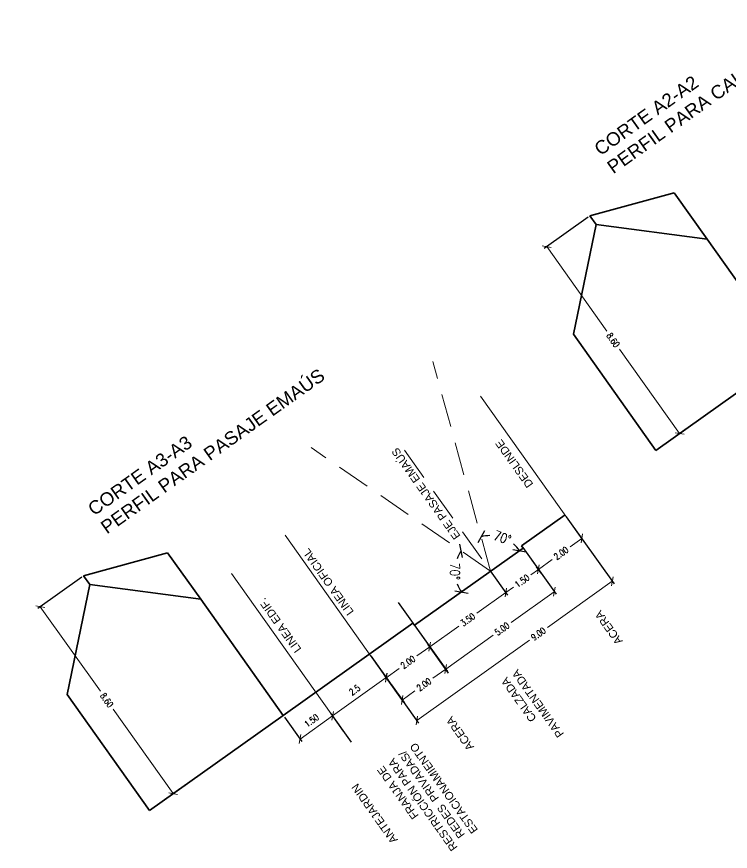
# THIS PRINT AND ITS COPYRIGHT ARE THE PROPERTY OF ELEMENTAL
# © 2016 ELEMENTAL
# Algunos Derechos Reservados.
# Model space of a CAD drawing. Header units: metres. Extents: x 12 to 777, y -493 to 333.
# Drawn here: x 63.05 to 89.81, y -300.74 to -269.45 of the extents above; entities that cross this region are included whole.
import ezdxf

# ---------------------------------------------------------------- set-up
doc = ezdxf.new("R2010")
doc.units = ezdxf.units.M
doc.header["$LTSCALE"] = 5
doc.header["$MEASUREMENT"] = 0
doc.linetypes.add('HIDDEN', pattern=[0.375, 0.25, -0.125])
doc.layers.get('0').update_dxf_attribs({"color": 30})
for name, color, linetype, lineweight in [('A-ANNO-DIMS', 3, 'Continuous', 18), ('A-ANNO-TEXT', 3, 'Continuous', 18), ('A-ELEV-OVHD', 3, 'HIDDEN', 18), ('A-SECT-MCUT', 7, 'Continuous', 35), ('G-ANNO-SYMB', 3, 'Continuous', 18)]:
    doc.layers.add(name, color=color, linetype=linetype, lineweight=lineweight)
doc.styles.add('E-ARIAL', font='arial.ttf')
doc.styles.add('E-ROMANS', font='romans.shx', dxfattribs={"width": 0.8})
doc.dimstyles.new('E-0200_TICK_12', dxfattribs={"dimscale": 0.001, "dimtxt": 240, "dimasz": 240, "dimexe": 120, "dimexo": 80, "dimgap": 120, "dimtad": 0, "dimzin": 0, "dimdsep": 46, "dimtxsty": 'E-ROMANS', "dimblk": 'OBLIQUE', "dimcen": 120, "dimclrd": 256, "dimclre": 256, "dimclrt": 256, "dimadec": 0, "dimazin": 0, "dimtfac": 1, "dimtmove": 1, "dimatfit": 3, "dimldrblk": 'OPEN90', "dimfxl": 1, "dimtfill": 1, "dimtolj": 1, "dimtzin": 0, "dimlwd": -1, "dimarcsym": 0})
doc.dimstyles.new('E-0200_TICK_18', dxfattribs={"dimscale": 0.001, "dimtxt": 360, "dimasz": 360, "dimexe": 180, "dimexo": 120, "dimgap": 180, "dimtad": 0, "dimzin": 0, "dimdsep": 46, "dimtxsty": 'E-ROMANS', "dimblk": 'OBLIQUE', "dimcen": 180, "dimclrd": 256, "dimclre": 256, "dimclrt": 256, "dimadec": 0, "dimazin": 0, "dimtfac": 1, "dimtmove": 1, "dimatfit": 3, "dimldrblk": 'OPEN90', "dimfxl": 1, "dimtfill": 1, "dimtolj": 1, "dimtzin": 0, "dimarcsym": 0})

# ---------------------------------------------------------------- blocks, each defined once
blk = doc.blocks.new('_Oblique')
at = {"color": 0, "linetype": 'ByBlock', "lineweight": -2}
blk.add_line((-0.5, -0.5), (0.5, 0.5), dxfattribs=at)
blk = doc.blocks.new('*D423')
at = {"layer": 'A-ANNO-DIMS', "lineweight": -2, "transparency": 16777216}
for start, end in [(90.9055, 105.4128), (35.4128, 49.9201)]:
    blk.add_arc((80.821, -290.242), 1.337, start, end, dxfattribs=at)
for p, xscale, yscale, zscale, rotation in [((80.466, -288.953), 0.3599999999999999, 0.3599999999999999, 0.3599999999999999, 195.4127811842318), ((81.911, -289.467), 0.36, 0.36, 0.36, 305.412780924813)]:
    blk.add_blockref('_Oblique', p, dxfattribs=dict(at, xscale=xscale, yscale=yscale, zscale=zscale, rotation=rotation))
at = {"layer": 'A-ANNO-DIMS', "transparency": 16777216, "insert": (81.269, -288.983), "char_height": 0.36, "attachment_point": 5, "rotation": 340.4128, "style": 'E-ROMANS', "bg_fill": 3, "box_fill_scale": 1.25, "bg_fill_color": 256, "bg_fill_true_color": 13158600, "bg_fill_transparency": 0}
blk.add_mtext('\\A1;70°', dxfattribs=at)
blk = doc.blocks.new('_Open90')
at = {"color": 0, "linetype": 'ByBlock', "lineweight": -2}
for p, q in [((0, 0), (-1, 0)), ((-0.5, 0.5), (0, 0)), ((0, 0), (-0.5, -0.5))]:
    blk.add_line(p, q, dxfattribs=at)
blk = doc.blocks.new('*D424')
at = {"layer": 'A-ANNO-DIMS', "lineweight": -2, "transparency": 16777216}
for start, end in [(145.4128, 159.9201), (200.9055, 215.4128)]:
    blk.add_arc((80.821, -290.242), 1.337, start, end, dxfattribs=at)
at = {"layer": 'A-ANNO-DIMS', "lineweight": -2, "transparency": 16777216, "xscale": 0.3599999999999999, "yscale": 0.3599999999999999, "zscale": 0.3599999999999999}
for p, rotation in [((79.721, -289.483), 55.41278118020243), ((79.732, -291.017), 305.4127809986964)]:
    blk.add_blockref('_Oblique', p, dxfattribs=dict(at, rotation=rotation))
at = {"layer": 'A-ANNO-DIMS', "transparency": 16777216, "insert": (79.484, -290.252), "char_height": 0.36, "attachment_point": 5, "rotation": 270.4128, "style": 'E-ROMANS', "bg_fill": 3, "box_fill_scale": 1.25, "bg_fill_color": 256, "bg_fill_true_color": 13158600, "bg_fill_transparency": 0}
blk.add_mtext('\\A1;70°', dxfattribs=at)
blk = doc.blocks.new('*D425')
at = {"layer": 'A-ANNO-DIMS', "lineweight": -2, "transparency": 16777216}
for p, q in [((83.663, -288.197), (85.458, -290.717)), ((76.328, -293.412), (78.125, -295.937))]:
    blk.add_line(p, q, dxfattribs=at)
at = {"layer": 'A-ANNO-DIMS', "transparency": 16777216}
for p, q in [((85.388, -290.62), (82.952, -292.354)), ((78.056, -295.84), (82.279, -292.833))]:
    blk.add_line(p, q, dxfattribs=at)
at = {"layer": 'A-ANNO-DIMS', "transparency": 16777216, "xscale": 0.24, "yscale": 0.24, "zscale": 0.24}
for p, rotation in [((85.388, -290.62), 35.44646380640744), ((78.056, -295.84), 215.4464638064074)]:
    blk.add_blockref('_Oblique', p, dxfattribs=dict(at, rotation=rotation))
at = {"layer": 'A-ANNO-DIMS', "transparency": 16777216, "insert": (82.616, -292.593), "char_height": 0.24, "attachment_point": 5, "rotation": 35.4465, "style": 'E-ROMANS', "bg_fill": 3, "box_fill_scale": 1.25, "bg_fill_color": 256, "bg_fill_true_color": 13158600, "bg_fill_transparency": 0}
blk.add_mtext('\\A1;9.00', dxfattribs=at)
blk = doc.blocks.new('*D426')
at = {"layer": 'A-ANNO-DIMS', "lineweight": -2, "transparency": 16777216}
for p, q in [((73.093, -295.713), (73.747, -296.632)), ((75.312, -296.245), (74.829, -295.567))]:
    blk.add_line(p, q, dxfattribs=at)
at = {"layer": 'A-ANNO-DIMS', "transparency": 16777216}
blk.add_line((74.899, -295.665), (73.677, -296.534), dxfattribs=at)
at = {"layer": 'A-ANNO-DIMS', "transparency": 16777216, "xscale": 0.24, "yscale": 0.24, "zscale": 0.24}
for p, rotation in [((74.899, -295.665), 35.44646380640736), ((73.677, -296.534), 215.4464638064074)]:
    blk.add_blockref('_Oblique', p, dxfattribs=dict(at, rotation=rotation))
at = {"layer": 'A-ANNO-DIMS', "transparency": 16777216, "insert": (74.107, -295.844), "char_height": 0.24, "attachment_point": 5, "rotation": 35.4465, "style": 'E-ROMANS', "bg_fill": 3, "box_fill_scale": 1.25, "bg_fill_color": 256, "bg_fill_true_color": 13158600, "bg_fill_transparency": 0}
blk.add_mtext('\\A1;1.50', dxfattribs=at)
blk = doc.blocks.new('*D427')
at = {"layer": 'A-ANNO-DIMS', "lineweight": -2, "transparency": 16777216}
for p, q in [((77.555, -295.14), (76.84, -294.135)), ((75.602, -296.653), (74.829, -295.567))]:
    blk.add_line(p, q, dxfattribs=at)
at = {"layer": 'A-ANNO-DIMS', "transparency": 16777216}
blk.add_line((76.91, -294.233), (74.899, -295.665), dxfattribs=at)
at = {"layer": 'A-ANNO-DIMS', "transparency": 16777216, "xscale": 0.24, "yscale": 0.24, "zscale": 0.24}
for p, rotation in [((76.91, -294.233), 35.44646380640736), ((74.899, -295.665), 215.4464638064074)]:
    blk.add_blockref('_Oblique', p, dxfattribs=dict(at, rotation=rotation))
at = {"layer": 'A-ANNO-DIMS', "transparency": 16777216, "insert": (75.723, -294.694), "char_height": 0.24, "attachment_point": 5, "rotation": 35.4465, "style": 'E-ROMANS', "bg_fill": 3, "box_fill_scale": 1.25, "bg_fill_color": 256, "bg_fill_true_color": 13158600, "bg_fill_transparency": 0}
blk.add_mtext('\\A1;2.5', dxfattribs=at)
blk = doc.blocks.new('*D428')
at = {"layer": 'A-ANNO-DIMS', "lineweight": -2, "transparency": 16777216}
for p, q in [((80.812, -290.224), (81.463, -291.139)), ((79.242, -294.059), (78.47, -292.975))]:
    blk.add_line(p, q, dxfattribs=at)
at = {"layer": 'A-ANNO-DIMS', "transparency": 16777216}
for p, q in [((81.394, -291.041), (80.302, -291.818)), ((78.54, -293.073), (79.63, -292.297))]:
    blk.add_line(p, q, dxfattribs=at)
at = {"layer": 'A-ANNO-DIMS', "transparency": 16777216, "xscale": 0.24, "yscale": 0.24, "zscale": 0.24}
for p, rotation in [((81.394, -291.041), 35.44646380640744), ((78.54, -293.073), 215.4464638064074)]:
    blk.add_blockref('_Oblique', p, dxfattribs=dict(at, rotation=rotation))
at = {"layer": 'A-ANNO-DIMS', "transparency": 16777216, "insert": (79.966, -292.058), "char_height": 0.24, "attachment_point": 5, "rotation": 35.4465, "style": 'E-ROMANS', "bg_fill": 3, "box_fill_scale": 1.25, "bg_fill_color": 256, "bg_fill_true_color": 13158600, "bg_fill_transparency": 0}
blk.add_mtext('\\A1;3.50', dxfattribs=at)
blk = doc.blocks.new('*D429')
at = {"layer": 'A-ANNO-DIMS', "lineweight": -2, "transparency": 16777216}
for p, q in [((83.662, -288.198), (84.312, -289.111)), ((82.033, -289.356), (82.684, -290.27))]:
    blk.add_line(p, q, dxfattribs=at)
at = {"layer": 'A-ANNO-DIMS', "transparency": 16777216}
for p, q in [((84.243, -289.013), (83.801, -289.327)), ((82.614, -290.172), (83.129, -289.806))]:
    blk.add_line(p, q, dxfattribs=at)
at = {"layer": 'A-ANNO-DIMS', "transparency": 16777216, "xscale": 0.24, "yscale": 0.24, "zscale": 0.24}
for p, rotation in [((84.243, -289.013), 35.44646380640744), ((82.614, -290.172), 215.4464638064074)]:
    blk.add_blockref('_Oblique', p, dxfattribs=dict(at, rotation=rotation))
at = {"layer": 'A-ANNO-DIMS', "transparency": 16777216, "insert": (83.465, -289.566), "char_height": 0.24, "attachment_point": 5, "rotation": 35.4465, "style": 'E-ROMANS', "bg_fill": 3, "box_fill_scale": 1.25, "bg_fill_color": 256, "bg_fill_true_color": 13158600, "bg_fill_transparency": 0}
blk.add_mtext('\\A1;2.00', dxfattribs=at)
blk = doc.blocks.new('*D430')
at = {"layer": 'A-ANNO-DIMS', "lineweight": -2, "transparency": 16777216}
for p, q in [((82.033, -289.356), (83.281, -291.108)), ((77.958, -292.253), (79.207, -294.007))]:
    blk.add_line(p, q, dxfattribs=at)
at = {"layer": 'A-ANNO-DIMS', "transparency": 16777216}
for p, q in [((83.211, -291.01), (81.59, -292.164)), ((79.138, -293.91), (80.918, -292.642))]:
    blk.add_line(p, q, dxfattribs=at)
at = {"layer": 'A-ANNO-DIMS', "transparency": 16777216, "xscale": 0.24, "yscale": 0.24, "zscale": 0.24}
for p, rotation in [((83.211, -291.01), 35.44646380640744), ((79.138, -293.91), 215.4464638064074)]:
    blk.add_blockref('_Oblique', p, dxfattribs=dict(at, rotation=rotation))
at = {"layer": 'A-ANNO-DIMS', "transparency": 16777216, "insert": (81.254, -292.403), "char_height": 0.24, "attachment_point": 5, "rotation": 35.4465, "style": 'E-ROMANS', "bg_fill": 3, "box_fill_scale": 1.25, "bg_fill_color": 256, "bg_fill_true_color": 13158600, "bg_fill_transparency": 0}
blk.add_mtext('\\A1;5.00', dxfattribs=at)
blk = doc.blocks.new('*D431')
at = {"layer": 'A-ANNO-DIMS', "lineweight": -2, "transparency": 16777216}
for p, q in [((77.958, -292.253), (79.208, -294.008)), ((77.104, -294.506), (77.576, -295.17))]:
    blk.add_line(p, q, dxfattribs=at)
at = {"layer": 'A-ANNO-DIMS', "transparency": 16777216}
for p, q in [((79.138, -293.911), (78.659, -294.252)), ((77.507, -295.072), (77.986, -294.731))]:
    blk.add_line(p, q, dxfattribs=at)
at = {"layer": 'A-ANNO-DIMS', "transparency": 16777216, "xscale": 0.24, "yscale": 0.24, "zscale": 0.24}
for p, rotation in [((79.138, -293.911), 35.44646380640744), ((77.507, -295.072), 215.4464638064074)]:
    blk.add_blockref('_Oblique', p, dxfattribs=dict(at, rotation=rotation))
at = {"layer": 'A-ANNO-DIMS', "transparency": 16777216, "insert": (78.323, -294.491), "char_height": 0.24, "attachment_point": 5, "rotation": 35.4465, "style": 'E-ROMANS', "bg_fill": 3, "box_fill_scale": 1.25, "bg_fill_color": 256, "bg_fill_true_color": 13158600, "bg_fill_transparency": 0}
blk.add_mtext('\\A1;2.00', dxfattribs=at)
blk = doc.blocks.new('*D432')
at = {"layer": 'A-ANNO-DIMS', "lineweight": -2, "transparency": 16777216}
for p, q in [((82.716, -290.315), (82.545, -290.074)), ((80.812, -290.224), (81.463, -291.139))]:
    blk.add_line(p, q, dxfattribs=at)
at = {"layer": 'A-ANNO-DIMS', "transparency": 16777216}
for p, q in [((82.614, -290.172), (82.329, -290.375)), ((81.394, -291.041), (81.679, -290.838))]:
    blk.add_line(p, q, dxfattribs=at)
at = {"layer": 'A-ANNO-DIMS', "transparency": 16777216, "insert": (82.004, -290.607), "char_height": 0.24, "attachment_point": 5, "rotation": 35.4465, "style": 'E-ROMANS', "bg_fill": 3, "box_fill_scale": 1.25, "bg_fill_color": 256, "bg_fill_true_color": 13158600, "bg_fill_transparency": 0}
blk.add_mtext('\\A1;1.50', dxfattribs=at)
at = {"layer": 'A-ANNO-DIMS', "transparency": 16777216, "xscale": 0.24, "yscale": 0.24, "zscale": 0.24}
for p, rotation in [((82.614, -290.172), 35.44646380640744), ((81.394, -291.041), 215.4464638064074)]:
    blk.add_blockref('_Oblique', p, dxfattribs=dict(at, rotation=rotation))
blk = doc.blocks.new('CORTE')
for p, q in [((0, 7.48), (3.075, 8.6)), ((3.075, 8.2), (3.075, 8.6)), ((0, 5.34), (3.075, 8.2)), ((6.15, 5.34), (3.075, 8.2)), ((0, 5.34), (0, 7.48)), ((0, 5.34), (0, 0)), ((6.15, 0), (6.15, 5.34)), ((0, 0), (6.15, 0))]:
    blk.add_line(p, q)
blk = doc.blocks.new('*D455')
at = {"layer": 'A-ANNO-DIMS', "lineweight": -2, "transparency": 16777216}
for p, q in [((84.483, -276.964), (82.829, -278.139)), ((89.466, -283.973), (87.813, -285.148))]:
    blk.add_line(p, q, dxfattribs=at)
at = {"layer": 'A-ANNO-DIMS', "transparency": 16777216}
for p, q in [((82.927, -278.07), (85.18, -281.238)), ((87.911, -285.079), (85.658, -281.911))]:
    blk.add_line(p, q, dxfattribs=at)
at = {"layer": 'A-ANNO-DIMS', "transparency": 16777216, "xscale": 0.24, "yscale": 0.24, "zscale": 0.24}
for p, rotation in [((82.927, -278.07), 125.412781187517), ((87.911, -285.079), 305.412781187517)]:
    blk.add_blockref('_Oblique', p, dxfattribs=dict(at, rotation=rotation))
at = {"layer": 'A-ANNO-DIMS', "transparency": 16777216, "insert": (85.419, -281.574), "char_height": 0.24, "attachment_point": 5, "rotation": 305.4128, "style": 'E-ROMANS', "bg_fill": 3, "box_fill_scale": 1.25, "bg_fill_color": 256, "bg_fill_true_color": 13158600, "bg_fill_transparency": 0}
blk.add_mtext('\\A1;8.60', dxfattribs=at)
blk = doc.blocks.new('*D456')
at = {"layer": 'A-ANNO-DIMS', "lineweight": -2, "transparency": 16777216}
for p, q in [((65.491, -290.467), (63.838, -291.642)), ((70.475, -297.476), (68.821, -298.651))]:
    blk.add_line(p, q, dxfattribs=at)
at = {"layer": 'A-ANNO-DIMS', "transparency": 16777216}
for p, q in [((63.936, -291.573), (66.189, -294.741)), ((68.919, -298.582), (66.667, -295.413))]:
    blk.add_line(p, q, dxfattribs=at)
at = {"layer": 'A-ANNO-DIMS', "transparency": 16777216, "xscale": 0.24, "yscale": 0.24, "zscale": 0.24}
for p, rotation in [((63.936, -291.573), 125.412781187517), ((68.919, -298.582), 305.412781187517)]:
    blk.add_blockref('_Oblique', p, dxfattribs=dict(at, rotation=rotation))
at = {"layer": 'A-ANNO-DIMS', "transparency": 16777216, "insert": (66.428, -295.077), "char_height": 0.24, "attachment_point": 5, "rotation": 305.4128, "style": 'E-ROMANS', "bg_fill": 3, "box_fill_scale": 1.25, "bg_fill_color": 256, "bg_fill_true_color": 13158600, "bg_fill_transparency": 0}
blk.add_mtext('\\A1;8.60', dxfattribs=at)
blk = doc.blocks.new('*D527')
at = {"layer": 'A-ANNO-DIMS', "lineweight": -2, "transparency": 16777216}
for p, q in [((77.36, -291.415), (78.61, -293.17)), ((76.505, -293.668), (76.978, -294.332))]:
    blk.add_line(p, q, dxfattribs=at)
at = {"layer": 'A-ANNO-DIMS', "transparency": 16777216}
for p, q in [((78.54, -293.073), (78.06, -293.414)), ((76.908, -294.234), (77.388, -293.893))]:
    blk.add_line(p, q, dxfattribs=at)
at = {"layer": 'A-ANNO-DIMS', "transparency": 16777216, "xscale": 0.24, "yscale": 0.24, "zscale": 0.24}
for p, rotation in [((78.54, -293.073), 35.44646380640744), ((76.908, -294.234), 215.4464638064074)]:
    blk.add_blockref('_Oblique', p, dxfattribs=dict(at, rotation=rotation))
at = {"layer": 'A-ANNO-DIMS', "transparency": 16777216, "insert": (77.724, -293.653), "char_height": 0.24, "attachment_point": 5, "rotation": 35.4465, "style": 'E-ROMANS', "bg_fill": 3, "box_fill_scale": 1.25, "bg_fill_color": 256, "bg_fill_true_color": 13158600, "bg_fill_transparency": 0}
blk.add_mtext('\\A1;2.00', dxfattribs=at)

msp = doc.modelspace()

# ---------------------------------------------------------------- linework, layer by layer
at = {"layer": 'A-ELEV-OVHD'}
for p, q in [((80.821, -290.242), (78.651, -282.372)), ((77.597, -285.708), (81.343, -290.976))]:
    msp.add_line(p, q, dxfattribs=at)

# ---------------------------------------------------------------- texts
at = {"layer": 'A-ANNO-TEXT', "insert": (84.651, -274.274, -791.211), "char_height": 0.5, "attachment_point": 1, "rotation": 35.4128, "style": 'E-ARIAL'}
msp.add_mtext('CORTE A2-A2\\PPERFIL PARA CALLE EMAÚS', dxfattribs=at)
at = {"layer": 'A-ANNO-TEXT', "char_height": 0.3, "width": 4.67313, "rotation": 125.4128, "style": 'E-ARIAL'}
for s, insert, attachment_point in [('\\pt4;LINEA EDIF.', (73.618, -293.249), 4), ('\\pt4;CALZADA PAVIMENTADA', (81.52, -294.127), 6), ('\\pt4;ANTEJARDIN', (75.71, -298.258), 6)]:
    msp.add_mtext(s, dxfattribs=dict(at, insert=insert, attachment_point=attachment_point))

# ---------------------------------------------------------------- next in the draw order: dimensions: what is measured, and where the dimension line sits
at = {"layer": 'A-ANNO-DIMS'}
dim = msp.add_angular_dim_2l(base=(81.515, -289.099), line1=((80.821, -290.242, -791.211), (78.651, -282.372, -791.211)), line2=((77.765, -292.415, -791.211), (83.062, -288.649, -791.211)), dimstyle='E-0200_TICK_18', dxfattribs=at)
dim.commit()
dim.dimension.update_dxf_attribs({"geometry": '*D423', "text_midpoint": (81.269, -288.983, -791.211)})

# ---------------------------------------------------------------- next in the draw order: linework, layer by layer
at = {"layer": 'A-ELEV-OVHD'}
msp.add_line((80.821, -290.242), (74.1, -285.608), dxfattribs=at)

# ---------------------------------------------------------------- next in the draw order: dimensions: what is measured, and where the dimension line sits
at = {"layer": 'A-ANNO-DIMS'}
dim = msp.add_angular_dim_2l(base=(79.51, -289.981), line1=((80.821, -290.242, -791.211), (74.1, -285.608, -791.211)), line2=((83.062, -288.649, -791.211), (77.765, -292.415, -791.211)), dimstyle='E-0200_TICK_18', dxfattribs=at)
dim.commit()
dim.dimension.update_dxf_attribs({"geometry": '*D424', "text_midpoint": (79.484, -290.252, -791.211)})

# ---------------------------------------------------------------- next in the draw order: linework, layer by layer
at = {"layer": 'A-SECT-MCUT', "color": 6}
for p, q in [((83.616, -288.132), (81.987, -289.291)), ((77.969, -292.27), (82.045, -289.372)), ((73.046, -295.647), (77.911, -292.189)), ((77.911, -292.189), (77.969, -292.27))]:
    msp.add_line(p, q, dxfattribs=at)
at = {"layer": 'G-ANNO-SYMB'}
msp.add_line((73.115, -288.895), (76.86, -294.163), dxfattribs=at)

# ---------------------------------------------------------------- next in the draw order: block references
at = {"layer": 'A-SECT-MCUT', "xscale": -1, "rotation": 35.41278118751517}
msp.add_blockref('CORTE', (92.038, -282.145, -791.211), dxfattribs=at)

# ---------------------------------------------------------------- next in the draw order: texts
at = {"layer": 'A-ANNO-TEXT', "insert": (65.66, -287.777), "char_height": 0.5, "attachment_point": 1, "rotation": 35.4128, "style": 'E-ARIAL'}
msp.add_mtext('CORTE A3-A3\\PPERFIL PARA PASAJE EMAÚS', dxfattribs=at)
at = {"layer": 'A-ANNO-TEXT', "char_height": 0.3, "width": 4.67313, "attachment_point": 4, "rotation": 125.4128, "style": 'E-ARIAL'}
for s, insert in [('\\pt4;DESLINDE ', (82.318, -287.064)), ('\\pt4;EJE PASAJE EMAÚS', (79.587, -289.005)), ('\\pt4;LINEA OFICIAL', (75.587, -291.849))]:
    msp.add_mtext(s, dxfattribs=dict(at, insert=insert))

# ---------------------------------------------------------------- next in the draw order: dimensions: what is measured, and where the dimension line sits
at = {"layer": 'A-ANNO-DIMS'}
for base, p1, p2, angle, picture, middle in [((85.388, -290.62), (76.281, -293.347), (83.617, -288.132), 35.4465, '*D425', (82.616, -292.593)), ((73.677, -296.534), (75.358, -296.31), (73.046, -295.647), 215.4465, '*D426', (74.107, -295.844))]:
    dim = msp.add_linear_dim(base=base, p1=p1, p2=p2, angle=angle, dimstyle='E-0200_TICK_12', dxfattribs=at)
    dim.commit()
    dim.dimension.update_dxf_attribs({"geometry": picture, "text_midpoint": middle, "dimtype": 160})

# ---------------------------------------------------------------- next in the draw order: block references
at = {"layer": 'A-SECT-MCUT', "xscale": -1, "rotation": 35.41278118751517}
msp.add_blockref('CORTE', (73.046, -295.647), dxfattribs=at)

# ---------------------------------------------------------------- next in the draw order: texts
at = {"layer": 'A-ANNO-TEXT', "char_height": 0.3, "width": 4.67313, "attachment_point": 6, "rotation": 125.4128, "style": 'E-ARIAL'}
for insert in [(84.834, -291.771), (79.256, -295.739)]:
    msp.add_mtext('\\pt4;ACERA', dxfattribs=dict(at, insert=insert))

# ---------------------------------------------------------------- next in the draw order: dimensions: what is measured, and where the dimension line sits
at = {"layer": 'A-ANNO-DIMS', "color": 6}
dim = msp.add_linear_dim(base=(82.614, -290.172), p1=(83.616, -288.132), p2=(81.987, -289.291), angle=35.4465, text='2.00', dimstyle='E-0200_TICK_12', dxfattribs=at)
dim.commit()
dim.dimension.update_dxf_attribs({"geometry": '*D429', "text_midpoint": (83.465, -289.566), "dimtype": 160})
at = {"layer": 'A-ANNO-DIMS', "color": 3}
dim = msp.add_linear_dim(base=(81.394, -291.041), p1=(79.289, -294.124), p2=(80.766, -290.159), angle=35.4465, dimstyle='E-0200_TICK_12', dxfattribs=at)
dim.commit()
dim.dimension.update_dxf_attribs({"geometry": '*D428', "text_midpoint": (79.966, -292.058), "dimtype": 160})
at = {"layer": 'A-ANNO-DIMS'}
dim = msp.add_linear_dim(base=(74.899, -295.665), p1=(77.602, -295.206), p2=(75.649, -296.718, 791.211), angle=215.4465, text='2.5', dimstyle='E-0200_TICK_12', dxfattribs=at)
dim.commit()
dim.dimension.update_dxf_attribs({"geometry": '*D427', "text_midpoint": (75.723, -294.694), "dimtype": 160})

# ---------------------------------------------------------------- next in the draw order: linework, layer by layer
at = {"layer": 'G-ANNO-SYMB'}
for p, q in [((80.45, -283.68), (84.195, -288.947)), ((71.103, -290.327), (74.848, -295.595))]:
    msp.add_line(p, q, dxfattribs=at)

# ---------------------------------------------------------------- next in the draw order: texts
at = {"layer": 'A-ANNO-TEXT', "insert": (77.283, -297.162), "char_height": 0.3, "width": 4.67313, "attachment_point": 6, "rotation": 125.4128, "style": 'E-ARIAL'}
msp.add_mtext('\\pt4;FRANJA DE RESTRICCIÓN PARA REDES  PRIVADAS/ ESTACIONAMIENTO', dxfattribs=at)

# ---------------------------------------------------------------- next in the draw order: dimensions: what is measured, and where the dimension line sits
at = {"layer": 'A-ANNO-DIMS', "color": 6}
dim = msp.add_linear_dim(base=(83.211, -291.01), p1=(77.912, -292.188), p2=(81.987, -289.291), angle=35.4465, dimstyle='E-0200_TICK_12', dxfattribs=at)
dim.commit()
dim.dimension.update_dxf_attribs({"geometry": '*D430', "text_midpoint": (81.254, -292.403), "dimtype": 160})
at = {"layer": 'A-ANNO-DIMS'}
dim = msp.add_linear_dim(base=(63.936, -291.573, 791.211), p1=(70.54, -297.429), p2=(65.557, -290.42), angle=125.4128, dimstyle='E-0200_TICK_12', dxfattribs=at)
dim.commit()
dim.dimension.update_dxf_attribs({"geometry": '*D456', "text_midpoint": (66.428, -295.077, 791.211)})

# ---------------------------------------------------------------- next in the draw order: linework, layer by layer
at = {"layer": 'A-SECT-MCUT', "color": 6}
msp.add_line((82.045, -289.372), (81.987, -289.291), dxfattribs=at)

# ---------------------------------------------------------------- next in the draw order: dimensions: what is measured, and where the dimension line sits
at = {"layer": 'A-ANNO-DIMS'}
dim = msp.add_linear_dim(base=(82.927, -278.07), p1=(89.531, -283.926, -791.211), p2=(84.548, -276.917, -791.211), angle=125.4128, dimstyle='E-0200_TICK_12', dxfattribs=at)
dim.commit()
dim.dimension.update_dxf_attribs({"geometry": '*D455', "text_midpoint": (85.419, -281.574)})
at = {"layer": 'A-ANNO-DIMS', "color": 3}
dim = msp.add_linear_dim(base=(82.614, -290.172), p1=(80.766, -290.159), p2=(82.762, -290.38), angle=35.4465, dimstyle='E-0200_TICK_12', dxfattribs=at)
dim.commit()
dim.dimension.update_dxf_attribs({"geometry": '*D432', "text_midpoint": (82.004, -290.607), "dimtype": 160})
at = {"layer": 'A-ANNO-DIMS'}
dim = msp.add_linear_dim(base=(77.507, -295.072), p1=(77.912, -292.188), p2=(77.057, -294.441), angle=35.4465, dimstyle='E-0200_TICK_12', dxfattribs=at)
dim.commit()
dim.dimension.update_dxf_attribs({"geometry": '*D431', "text_midpoint": (78.323, -294.491), "dimtype": 160})

# ---------------------------------------------------------------- next in the draw order: dimensions: what is measured, and where the dimension line sits
dim = msp.add_linear_dim(base=(76.908, -294.234), p1=(77.314, -291.35), p2=(76.459, -293.603), angle=35.4465, dimstyle='E-0200_TICK_12', dxfattribs=at)
dim.commit()
dim.dimension.update_dxf_attribs({"geometry": '*D527', "text_midpoint": (77.724, -293.653), "dimtype": 160})

doc.saveas('drawing.dxf')
